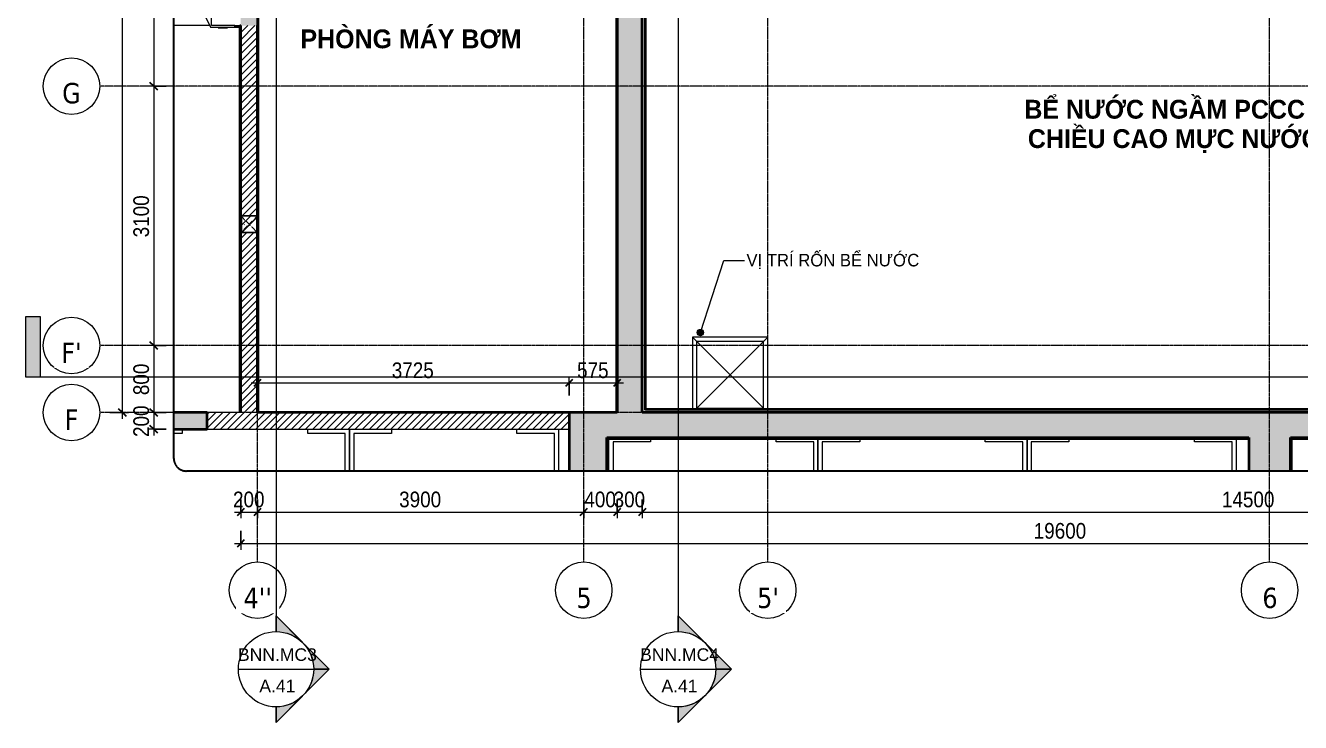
# Model space of a CAD drawing. Header units: millimetres. Extents: x 46079 to 131409, y 40831 to 60403.
# Drawn here: x 46079 to 61321, y 40831 to 49162 of the extents above; entities that cross this region are included whole.
import ezdxf

# ---------------------------------------------------------------- set-up
doc = ezdxf.new("R2010")
doc.units = ezdxf.units.MM
for name, pattern in [('Dash', [6, 3, -3]), ('Dash - Tight', [4.5, 3, -1.5]), ('Dash Dot 3_16_', [7.9375, 4.7625, -1.5875, 0, -1.5875]), ('Grid Line', [22.225, 12.7, -3.175, 3.175, -3.175]), ('Hidden', [7.14375, 4.7625, -2.38125])]:
    doc.linetypes.add(name, pattern=pattern)
for name, color, linetype, lineweight in [('A-ANNO-DIMS', 211, 'Continuous', 9), ('A-ANNO-DIMS-75', 211, 'Continuous', 9), ('A-DETL-GENF-1', 9, 'Continuous', 18), ('A-DETL-GENF-2', 92, 'Dash - Tight', 18), ('A-DETL-GENF-3', 92, 'Hidden', 25), ('A-DETL-MEDM', 33, 'Continuous', 35), ('A-DOOR', 31, 'Continuous', 18), ('A-DOOR-1', 31, 'Continuous', 25), ('A-FLOR', 192, 'Continuous', 18), ('A-WALL', 113, 'Continuous', 18), ('A-WALL-1', 113, 'Continuous', 35), ('A-WALL-PATT-1', 111, 'Continuous', 18), ('C-PRKG', 70, 'Continuous', 18), ('G-ANNO-SYMB', 111, 'Continuous', 9), ('G-ANNO-SYMB-1', 111, 'Dash Dot 3_16_', 18), ('G-ANNO-TEXT-1', 90, 'Continuous', 9), ('G-ANNO-TEXT-2', 7, 'Continuous', 9), ('G-IMPT', 8, 'Continuous', 18), ('I-WALL-1', 2, 'Continuous', 35), ('M-EQPM', 50, 'Continuous', 18), ('S-COLS', 52, 'Continuous', 18), ('S-COLS-1', 9, 'Continuous', 18), ('S-COLS-3', 52, 'Dash', 18), ('S-COLS-4', 52, 'Continuous', 35), ('S-COLS-HDLN', 52, 'Dash', 18), ('S-GRID-1', 1, 'Grid Line', 9), ('S-GRID-IDEN', 1, 'Continuous', 9)]:
    doc.layers.add(name, color=color, linetype=linetype, lineweight=lineweight)
doc.styles.add('Arial_2', font='arial.ttf', dxfattribs={"height": 150})
doc.styles.add('Arial_3', font='arial.ttf', dxfattribs={"width": 0.95, "height": 150})
doc.styles.add('Arial_B', font='arialbd.ttf', dxfattribs={"width": 0.95, "height": 225})
doc.styles.add('Tahoma_B', font='tahomabd.ttf', dxfattribs={"height": 243.75})
doc.styles.add('UTM Avo', font='', dxfattribs={"width": 0.9, "height": 187.5})
doc.styles.get('UTM Avo').set_extended_font_data('UTM Avo')
doc.dimstyles.new('1_Dim_chi_tiet_2_5', dxfattribs={"dimscale": 304.8, "dimtxt": 187.368928, "dimasz": 0.295276, "dimexe": 0.246063, "dimexo": 0.0625, "dimgap": 0.024606, "dimtad": 1, "dimdec": 0, "dimrnd": 5, "dimzin": 0, "dimdsep": 46, "dimtxsty": 'UTM Avo', "dimblk1": 'OBLIQUE', "dimblk2": 'OBLIQUE', "dimsah": 1, "dimcen": 0.09, "dimdle": 0.246063, "dimazin": 0, "dimtfac": 1, "dimtdec": 4, "dimtix": 1, "dimtmove": 0, "dimatfit": 3, "dimfxl": 0.492126, "dimfxlon": 1, "dimtvp": 1, "dimtolj": 1, "dimtzin": 0, "dimarcsym": 2})
pattern_1 = [(45, (0, 0), (-42.426407, 42.426407), [])]
pattern_2 = [(0, (0, 0), (304.8, 76.2), [25.146, -203.454, 25.146, -203.454, -1219.2]), (0, (0, 0), (304.8, 76.2), [-457.2, 25.146, -432.054, 25.146, -203.454, -533.4]), (0, (0, 0), (304.8, 76.2), [-1143, 25.146, -127.254, 25.146, -355.854]), (120, (114.3, 38.1), (-218.391136, 225.86454), [25.146, -203.454, 25.146, -203.454, -1219.2]), (120, (114.3, 38.1), (-218.391136, 225.86454), [-457.2, 25.146, -432.054, 25.146, -203.454, -533.4]), (120, (114.3, 38.1), (-218.391136, 225.86454), [-1143, 25.146, -127.254, 25.146, -355.854]), (240, (152.4, 190.5), (-86.408864, -302.06454), [25.146, -203.454, 25.146, -203.454, -1219.2]), (240, (152.4, 190.5), (-86.408864, -302.06454), [-457.2, 25.146, -432.054, 25.146, -203.454, -533.4]), (240, (152.4, 190.5), (-86.408864, -302.06454), [-1143, 25.146, -127.254, 25.146, -355.854])]
pattern_3 = [(63.435, (1790.26, 104.33), (-0.0014, 1524.001), [532.463, -2875.304]), (63.435, (266.26, 104.33), (-0.0014, 1524.001), [532.463, -2875.304]), (63.435, (2519.8, 398.8), (-0.0014, 1524.001), [532.463, -2875.304]), (63.435, (995.8, 398.8), (-0.0014, 1524.001), [532.463, -2875.304]), (63.435, (2409.4, 294.83), (-0.0014, 1524.001), [532.463, -2875.304]), (63.435, (885.4, 294.83), (-0.0014, 1524.001), [532.463, -2875.304]), (63.435, (2296.8, 890.1), (-0.0014, 1524.001), [258.802, -3148.965]), (63.435, (772.8, 890.1), (-0.0014, 1524.001), [258.802, -3148.965]), (63.435, (2223.2, 797.95), (-0.0014, 1524.001), [532.463, -2875.304]), (63.435, (699.2, 797.95), (-0.0014, 1524.001), [532.463, -2875.304]), (63.435, (2236.2, 864.1), (-0.0014, 1524.001), [532.463, -2875.304]), (63.435, (712.2, 864.1), (-0.0014, 1524.001), [532.463, -2875.304]), (63.435, (1621.35, 573.94), (-0.0014, 1524.001), [532.463, -2875.304]), (63.435, (97.35, 573.94), (-0.0014, 1524.001), [532.463, -2875.304]), (63.435, (1634.34, 651.9), (-0.0014, 1524.001), [532.463, -2875.304]), (63.435, (110.34, 651.9), (-0.0014, 1524.001), [532.463, -2875.304]), (63.435, (1637.84, 708.1), (-0.0014, 1524.001), [532.463, -2875.304]), (63.435, (113.84, 708.1), (-0.0014, 1524.001), [532.463, -2875.304])]
pattern_4 = [(50, (0, 0), (546.5526, -47.8174), [57.15, -628.65]), (355, (0, 0), (-105.7283, 573.17), [45.72, -502.92]), (100.451, (45.55, -4), (440.8275, 525.35), [48.57, -534.27]), (46.184, (0, 152.4), (813.2367, -126.1284), [85.725, -942.975]), (96.636, (67.8, 141.9), (712.2074, 742.2826), [72.855, -801.405]), (351.184, (0, 152.4), (712.215, 742.276), [68.58, -754.38]), (21, (76.2, 114.3), (454.8433, -306.796), [57.15, -628.65]), (326, (76.2, 114.3), (185.4063, 552.5638), [45.72, -502.92]), (71.451, (114.1, 88.73), (640.2512, 245.764), [48.57, -534.27]), (37.5, (0, 0), (9.26637, 253.66504), [5.029, -491.795, 5.029, -505.511, -504.825]), (37.5, (0, 0), (9.26637, 253.66504), [-1007.364, 5.029, -499.796]), (7.5, (0, 0), (200.4594, 300.5414), [5.029, -286.055, 5.029, -480.365, -192.405]), (7.5, (0, 0), (200.4594, 300.5414), [-776.478, 5.029, -187.376]), (327.5, (-169.93, 0), (406.77284, -17.18643), [5.029, -185.471, 5.029, -589.331, -788.67]), (327.5, (-169.93, 0), (406.77284, -17.18643), [-784.86, 5.029, -783.641]), (317.5, (-246.13, 0), (444.3881, 76.2803), [5.029, -242.621, 5.029, -389.687, -560.07]), (317.5, (-246.13, 0), (444.3881, 76.2803), [-642.366, 5.029, -555.041]), (45, (0, 0), (-188.5854, 188.5854), []), (45, (0, 285.75), (-188.5854, 188.5854), [])]

# ---------------------------------------------------------------- blocks, each defined once
blk = doc.blocks.new('Thang may HIEN - Dài x Rộng - 2000x2000-2402764-TKCS_BỂ NƯỚC NGẦM - MẶT BẰNG ĐÁY BỂ')
at = {"layer": 'A-DOOR'}
for p, q in [((-590, 120), (-880, 120)), ((-880, 120), (-880, 100)), ((-880, 100), (-600, 100)), ((-600, 100), (-600, -100)), ((-500, -60), (-590, 120)), ((-660, -190), (-660, -150)), ((-660, -150), (-150, -150)), ((-600, -100), (-540, -100)), ((-540, -100), (-540, -140)), ((-540, -140), (-500, -140)), ((-500, -140), (-500, -60)), ((-440, -300), (-800, -300)), ((-800, -300), (-800, -1900)), ((-150, -190), (-660, -190)), ((-150, -200), (-660, -200)), ((-660, -200), (-660, -240)), ((-660, -240), (-150, -240)), ((-440, -255), (-440, -300)), ((-400, -255), (-440, -255)), ((-150, -255), (-400, -255)), ((-400, -350), (-400, -255)), ((-400, -350), (-750, -350)), ((-750, -350), (-750, -1850)), ((-800, -1900), (-150, -1900)), ((-750, -1850), (-150, -1850)), ((-150, -1955), (-584, -1955)), ((-584, -1955), (-584, -2055)), ((-584, -2055), (-150, -2055))]:
    blk.add_line(p, q, dxfattribs=at)
at = {"layer": 'A-DOOR-1'}
for p, q in [((-680, 124), (-790, 124)), ((-790, 124), (-790, 120)), ((-680, 120), (-680, 124)), ((-150, -150), (-660, -150)), ((-660, -150), (-660, -190)), ((-600, -100), (-640, -100)), ((-640, -100), (-640, -140)), ((-640, -140), (-540, -140)), ((-660, -190), (-150, -190)), ((-150, -200), (-660, -200)), ((-660, -200), (-660, -240)), ((-660, -240), (-150, -240))]:
    blk.add_line(p, q, dxfattribs=at)
blk = doc.blocks.new('xe oto1 - xe oto-V2-TKCS_BỂ NƯỚC NGẦM - MẶT BẰNG ĐÁY BỂ')
at = {"layer": 'C-PRKG'}
for p, q in [((-2500, -4990), (-2500, -4600)), ((-2500, -4990), (-2500, -4600)), ((-2450, -4600), (-2450, -4950)), ((-50, -4950), (-50, -4600)), ((0, -4600), (0, -4990)), ((0, -4600), (0, -4990)), ((-2450, -4950), (-2000, -4950)), ((-2000, -4950), (-2000, -4990)), ((-500, -4950), (-50, -4950)), ((-500, -4990), (-500, -4950))]:
    blk.add_line(p, q, dxfattribs=at)
blk = doc.blocks.new('xe oto1 - xe oto-V3-TKCS_BỂ NƯỚC NGẦM - MẶT BẰNG ĐÁY BỂ')
at = {"layer": 'C-PRKG'}
for p, q in [((-2500, -4990), (-2500, -4600)), ((-2500, -4990), (-2500, -4600)), ((-2450, -4600), (-2450, -4950)), ((-50, -4950), (-50, -4600)), ((0, -4600), (0, -4990)), ((0, -4600), (0, -4990)), ((-2450, -4950), (-2000, -4950)), ((-2000, -4950), (-2000, -4990)), ((-500, -4950), (-50, -4950)), ((-500, -4990), (-500, -4950))]:
    blk.add_line(p, q, dxfattribs=at)
blk = doc.blocks.new('xe oto1 - xe oto-V4-TKCS_BỂ NƯỚC NGẦM - MẶT BẰNG ĐÁY BỂ')
at = {"layer": 'C-PRKG'}
for p, q in [((-2500, -5000), (-2500, -4500)), ((-2500, -5000), (-2500, -4500)), ((-2450, -4500), (-2450, -4950)), ((-50, -4950), (-50, -4500)), ((0, -4500), (0, -5000)), ((0, -4500), (0, -5000)), ((-2450, -4950), (-2000, -4950)), ((-2000, -4950), (-2000, -5000)), ((-500, -4950), (-50, -4950)), ((-500, -5000), (-500, -4950))]:
    blk.add_line(p, q, dxfattribs=at)
blk = doc.blocks.new('xe oto1 - xe oto-V5-TKCS_BỂ NƯỚC NGẦM - MẶT BẰNG ĐÁY BỂ')
at = {"layer": 'C-PRKG'}
for p, q in [((-2500, -5000), (-2500, -4500)), ((-2500, -5000), (-2500, -4500)), ((-2450, -4500), (-2450, -4950)), ((-2450, -4950), (-2000, -4950)), ((-2000, -4950), (-2000, -5000)), ((-500, -4950), (-400, -4950)), ((-500, -5000), (-500, -4950))]:
    blk.add_line(p, q, dxfattribs=at)
blk = doc.blocks.new('TKTC_BE NGAM TANG HAM_260130 - TKTC_XREF_260130_MB BE NGAM TANG HAM_dwg-4017279-TKCS_BỂ NƯỚC NGẦM - MẶT BẰNG ĐÁY BỂ')
at = {"layer": 'G-IMPT'}
for p, q in [((-149091, -119343), (-148239, -120195)), ((-148207, -119343), (-149059, -120195))]:
    blk.add_line(p, q, dxfattribs=at)
at = {"layer": 'G-IMPT', "flags": 128}
blk.add_lwpolyline([(-148199, -120195), (-148199, -119335), (-149099, -119335), (-149099, -120195)], dxfattribs=at)
blk.add_lwpolyline([(-149049, -120185), (-148249, -120185), (-148249, -119385), (-149049, -119385)], close=True, dxfattribs=at)
blk = doc.blocks.new('TKTC_BE NGAM TANG HAM_260130 - TKTC_BE NGAM TANG HAM_260130-2131746-TKCS_BỂ NƯỚC NGẦM - MẶT BẰNG ĐÁY BỂ')
blk.add_blockref('TKTC_BE NGAM TANG HAM_260130 - TKTC_XREF_260130_MB BE NGAM TANG HAM_dwg-4017279-TKCS_BỂ NƯỚC NGẦM - MẶT BẰNG ĐÁY BỂ', (169499, 147535))
blk = doc.blocks.new('G1_SOF - BO TRU - 200x200-3847069-TKCS_BỂ NƯỚC NGẦM - MẶT BẰNG ĐÁY BỂ')
at = {"layer": 'S-COLS-HDLN'}
for p, q in [((-100, -100), (100, 100)), ((100, -100), (-100, 100))]:
    blk.add_line(p, q, dxfattribs=at)
blk = doc.blocks.new('BORDER VIEW - BORDER VIEW-2143926-TKCS_BỂ NƯỚC NGẦM - MẶT BẰNG ĐÁY BỂ')
at = {"layer": 'A-DETL-GENF-3'}
for p, q in [((0, 150), (0, 14521)), ((20350, 0), (150, 0))]:
    blk.add_line(p, q, dxfattribs=at)
blk.add_arc((150, 150), 150, 180, 270, dxfattribs=at)
blk = doc.blocks.new('Grid - M_Grid Head - Circle-353313-TKCS_BỂ NƯỚC NGẦM - MẶT BẰNG ĐÁY BỂ')
at = {"layer": 'S-GRID-IDEN'}
blk.add_circle((0, 0), 4.5, dxfattribs=at)
blk = doc.blocks.new('Section - 3_32_ x 3_8_-4701953-TKCS_BỂ NƯỚC NGẦM - MẶT BẰNG ĐÁY BỂ')
at = {"layer": 'G-ANNO-SYMB'}
blk.add_hatch(color=256, dxfattribs=at).paths.add_polyline_path([(0, 9.525), (0, 0), (-2.38125, 0), (-2.38125, 9.525)])
for p, q in [((0, 9.525), (-2.38125, 9.525)), ((-2.38125, 9.525), (-2.38125, 0)), ((0, 0), (0, 9.525)), ((-2.38125, 0), (0, 0))]:
    blk.add_line(p, q, dxfattribs=at)
blk = doc.blocks.new('Section - M_Section Head - Filled-352373-TKCS_BỂ NƯỚC NGẦM - MẶT BẰNG ĐÁY BỂ')
at = {"layer": 'G-ANNO-SYMB'}
h = blk.add_hatch(color=256, dxfattribs=at)
edge = h.paths.add_edge_path()
edge.add_line((-6, 8.49), (-6, 6))
edge.add_arc((-6, 0), 6, 90, 135)
edge.add_line((-10.24, 4.24), (-6, 8.49))
h = blk.add_hatch(color=256, dxfattribs=at)
edge = h.paths.add_edge_path()
edge.add_line((-6, 8.49), (-1.76, 4.24))
edge.add_arc((-6, 0), 6, 45, 90)
edge.add_line((-6, 6), (-6, 8.49))
h = blk.add_hatch(color=256, dxfattribs=at)
edge = h.paths.add_edge_path()
edge.add_line((-14.49, 0), (-10.24, 4.24))
edge.add_arc((-6, 0), 6, 135, 180)
edge.add_line((-12, 0), (-14.49, 0))
h = blk.add_hatch(color=256, dxfattribs=at)
edge = h.paths.add_edge_path()
edge.add_line((2.49, 0), (0, 0))
edge.add_arc((-6, 0), 6, 360, 405)
edge.add_line((-1.76, 4.24), (2.49, 0))
for p, q in [((-6, 8.49), (-14.49, 0)), ((-6, 8.49), (-10.24, 4.24)), ((-6, 8.49), (2.49, 0)), ((-6, 6), (-6, 8.49)), ((-6, 8.49), (-6, 6)), ((-1.76, 4.24), (-6, 8.49)), ((-10.24, 4.24), (-14.49, 0)), ((2.49, 0), (-1.76, 4.24)), ((-14.49, 0), (-12, 0)), ((0, 0), (2.49, 0)), ((-12, 0), (-14.49, 0)), ((0, 0), (2.49, 0))]:
    blk.add_line(p, q, dxfattribs=at)
for start, end in [(360, 180), (135, 180), (90, 135), (45, 90), (360, 45), (180, 360)]:
    blk.add_arc((-6, 0), 6, start, end, dxfattribs=at)
blk = doc.blocks.new('DIMBLOCK13-TKCS_BỂ NƯỚC NGẦM - MẶT BẰNG ĐÁY BỂ')
at = {"layer": 'A-ANNO-DIMS-75'}
for p, q in [((47762, 51437), (47537, 51437)), ((47612, 51437), (47612, 48437)), ((47612, 51437), (47762, 51437)), ((47762, 48437), (47537, 48437)), ((47612, 48437), (47762, 48437))]:
    blk.add_line(p, q, dxfattribs=at)
at = {"layer": 'A-ANNO-DIMS-75', "lineweight": 25}
for p, q in [((47612, 51437), (47567, 51482)), ((47612, 51437), (47657, 51392)), ((47612, 48437), (47567, 48482)), ((47612, 48437), (47657, 48392))]:
    blk.add_line(p, q, dxfattribs=at)
at = {"layer": 'A-ANNO-DIMS-75', "color": 0, "insert": (47368, 49680), "char_height": 187.5, "width": 616.24, "attachment_point": 1, "rotation": 90, "line_spacing_factor": 1.110334, "style": 'UTM Avo'}
blk.add_mtext('3000', dxfattribs=at)
blk = doc.blocks.new('_Oblique')
at = {"color": 0, "linetype": 'ByBlock', "lineweight": -2}
blk.add_line((-0.5, -0.5), (0.5, 0.5), dxfattribs=at)
blk = doc.blocks.new('DIMBLOCK14-TKCS_BỂ NƯỚC NGẦM - MẶT BẰNG ĐÁY BỂ')
at = {"layer": 'A-ANNO-DIMS-75', "lineweight": 25}
for p, q in [((47612, 48437), (47567, 48482)), ((47612, 48437), (47657, 48392)), ((47612, 45337), (47567, 45382)), ((47612, 45337), (47657, 45292))]:
    blk.add_line(p, q, dxfattribs=at)
at = {"layer": 'A-ANNO-DIMS-75'}
for p, q in [((47762, 48437), (47537, 48437)), ((47612, 48437), (47612, 45337)), ((47612, 48437), (47762, 48437)), ((47762, 45337), (47537, 45337)), ((47612, 45337), (47762, 45337))]:
    blk.add_line(p, q, dxfattribs=at)
at = {"layer": 'A-ANNO-DIMS-75', "color": 0, "insert": (47368, 46630), "char_height": 187.5, "width": 616.24, "attachment_point": 1, "rotation": 90, "line_spacing_factor": 1.110334, "style": 'UTM Avo'}
blk.add_mtext('3100', dxfattribs=at)
blk = doc.blocks.new('DIMBLOCK15-TKCS_BỂ NƯỚC NGẦM - MẶT BẰNG ĐÁY BỂ')
at = {"layer": 'A-ANNO-DIMS-75'}
for p, q in [((47762, 45337), (47537, 45337)), ((47612, 45337), (47612, 44537)), ((47612, 45337), (47762, 45337)), ((47762, 44537), (47537, 44537)), ((47612, 44537), (47762, 44537))]:
    blk.add_line(p, q, dxfattribs=at)
at = {"layer": 'A-ANNO-DIMS-75', "lineweight": 25}
for p, q in [((47612, 45337), (47567, 45382)), ((47612, 45337), (47657, 45292)), ((47612, 44537), (47567, 44582)), ((47612, 44537), (47657, 44492))]:
    blk.add_line(p, q, dxfattribs=at)
at = {"layer": 'A-ANNO-DIMS-75', "color": 0, "insert": (47368, 44744), "char_height": 187.5, "width": 462.18, "attachment_point": 1, "rotation": 90, "line_spacing_factor": 1.110334, "style": 'UTM Avo'}
blk.add_mtext('800', dxfattribs=at)
blk = doc.blocks.new('DIMBLOCK16-TKCS_BỂ NƯỚC NGẦM - MẶT BẰNG ĐÁY BỂ')
at = {"layer": 'A-ANNO-DIMS-75'}
for p, q in [((47762, 44537), (47537, 44537)), ((47612, 44537), (47612, 44262)), ((47612, 44537), (47762, 44537)), ((47762, 44337), (47537, 44337)), ((47612, 44337), (47762, 44337))]:
    blk.add_line(p, q, dxfattribs=at)
at = {"layer": 'A-ANNO-DIMS-75', "lineweight": 25}
for p, q in [((47612, 44537), (47567, 44582)), ((47612, 44537), (47657, 44492)), ((47612, 44337), (47567, 44382)), ((47612, 44337), (47657, 44292))]:
    blk.add_line(p, q, dxfattribs=at)
at = {"layer": 'A-ANNO-DIMS-75', "color": 0, "insert": (47368, 44244), "char_height": 187.5, "width": 462.18, "attachment_point": 1, "rotation": 90, "line_spacing_factor": 1.110334, "style": 'UTM Avo'}
blk.add_mtext('200', dxfattribs=at)
blk = doc.blocks.new('DIMBLOCK17-TKCS_BỂ NƯỚC NGẦM - MẶT BẰNG ĐÁY BỂ')
at = {"layer": 'A-ANNO-DIMS-75'}
for p, q in [((48653, 43497), (48653, 43272)), ((48653, 43347), (48653, 43497)), ((48853, 43497), (48853, 43272)), ((48853, 43347), (48853, 43497)), ((48578, 43347), (48853, 43347))]:
    blk.add_line(p, q, dxfattribs=at)
at = {"layer": 'A-ANNO-DIMS-75', "lineweight": 25}
for p, q in [((48653, 43347), (48608, 43302)), ((48653, 43347), (48698, 43392)), ((48853, 43347), (48808, 43302)), ((48853, 43347), (48898, 43392))]:
    blk.add_line(p, q, dxfattribs=at)
at = {"layer": 'A-ANNO-DIMS-75', "color": 0, "insert": (48560, 43591), "char_height": 187.5, "width": 462.18, "attachment_point": 1, "line_spacing_factor": 1.110334, "style": 'UTM Avo'}
blk.add_mtext('200', dxfattribs=at)
blk = doc.blocks.new('DIMBLOCK18-TKCS_BỂ NƯỚC NGẦM - MẶT BẰNG ĐÁY BỂ')
at = {"layer": 'A-ANNO-DIMS-75'}
for p, q in [((48853, 43497), (48853, 43272)), ((48853, 43347), (48853, 43497)), ((52753, 43497), (52753, 43272)), ((52753, 43347), (52753, 43497)), ((48853, 43347), (52753, 43347))]:
    blk.add_line(p, q, dxfattribs=at)
at = {"layer": 'A-ANNO-DIMS-75', "lineweight": 25}
for p, q in [((48853, 43347), (48808, 43302)), ((48853, 43347), (48898, 43392)), ((52753, 43347), (52708, 43302)), ((52753, 43347), (52798, 43392))]:
    blk.add_line(p, q, dxfattribs=at)
at = {"layer": 'A-ANNO-DIMS-75', "color": 0, "insert": (50546, 43591), "char_height": 187.5, "width": 616.24, "attachment_point": 1, "line_spacing_factor": 1.110334, "style": 'UTM Avo'}
blk.add_mtext('3900', dxfattribs=at)
blk = doc.blocks.new('DIMBLOCK19-TKCS_BỂ NƯỚC NGẦM - MẶT BẰNG ĐÁY BỂ')
at = {"layer": 'A-ANNO-DIMS-75'}
for p, q in [((52753, 43497), (52753, 43272)), ((52753, 43347), (52753, 43497)), ((53153, 43497), (53153, 43272)), ((53153, 43347), (53153, 43497)), ((52753, 43347), (53153, 43347))]:
    blk.add_line(p, q, dxfattribs=at)
at = {"layer": 'A-ANNO-DIMS-75', "lineweight": 25}
for p, q in [((52753, 43347), (52708, 43302)), ((52753, 43347), (52798, 43392)), ((53153, 43347), (53108, 43302)), ((53153, 43347), (53198, 43392))]:
    blk.add_line(p, q, dxfattribs=at)
at = {"layer": 'A-ANNO-DIMS-75', "color": 0, "insert": (52760, 43591), "char_height": 187.5, "width": 462.18, "attachment_point": 1, "line_spacing_factor": 1.110334, "style": 'UTM Avo'}
blk.add_mtext('400', dxfattribs=at)
blk = doc.blocks.new('DIMBLOCK20-TKCS_BỂ NƯỚC NGẦM - MẶT BẰNG ĐÁY BỂ')
at = {"layer": 'A-ANNO-DIMS-75'}
for p, q in [((53153, 43497), (53153, 43272)), ((53153, 43347), (53153, 43497)), ((53453, 43497), (53453, 43272)), ((53453, 43347), (53453, 43497)), ((53153, 43347), (53453, 43347))]:
    blk.add_line(p, q, dxfattribs=at)
at = {"layer": 'A-ANNO-DIMS-75', "lineweight": 25}
for p, q in [((53153, 43347), (53108, 43302)), ((53153, 43347), (53198, 43392)), ((53453, 43347), (53408, 43302)), ((53453, 43347), (53498, 43392))]:
    blk.add_line(p, q, dxfattribs=at)
at = {"layer": 'A-ANNO-DIMS-75', "color": 0, "insert": (53110, 43591), "char_height": 187.5, "width": 462.18, "attachment_point": 1, "line_spacing_factor": 1.110334, "style": 'UTM Avo'}
blk.add_mtext('300', dxfattribs=at)
blk = doc.blocks.new('DIMBLOCK21-TKCS_BỂ NƯỚC NGẦM - MẶT BẰNG ĐÁY BỂ')
at = {"layer": 'A-ANNO-DIMS-75'}
for p, q in [((53453, 43497), (53453, 43272)), ((53453, 43347), (53453, 43497)), ((67953, 43497), (67953, 43272)), ((67953, 43347), (67953, 43497)), ((53453, 43347), (67953, 43347))]:
    blk.add_line(p, q, dxfattribs=at)
at = {"layer": 'A-ANNO-DIMS-75', "lineweight": 25}
for p, q in [((53453, 43347), (53408, 43302)), ((53453, 43347), (53498, 43392)), ((67953, 43347), (67908, 43302)), ((67953, 43347), (67998, 43392))]:
    blk.add_line(p, q, dxfattribs=at)
at = {"layer": 'A-ANNO-DIMS-75', "color": 0, "insert": (60382, 43591), "char_height": 187.5, "width": 770.29, "attachment_point": 1, "line_spacing_factor": 1.110334, "style": 'UTM Avo'}
blk.add_mtext('14500', dxfattribs=at)
blk = doc.blocks.new('DIMBLOCK23-TKCS_BỂ NƯỚC NGẦM - MẶT BẰNG ĐÁY BỂ')
at = {"layer": 'A-ANNO-DIMS-75'}
for p, q in [((48653, 43122), (48653, 42897)), ((48653, 42972), (48653, 43122)), ((68253, 43122), (68253, 42897)), ((68253, 42972), (68253, 43122)), ((48578, 42972), (68328, 42972))]:
    blk.add_line(p, q, dxfattribs=at)
at = {"layer": 'A-ANNO-DIMS-75', "lineweight": 25}
for p, q in [((48653, 42972), (48698, 43017)), ((68253, 42972), (68298, 43017)), ((48653, 42972), (48608, 42927)), ((68253, 42972), (68208, 42927))]:
    blk.add_line(p, q, dxfattribs=at)
at = {"layer": 'A-ANNO-DIMS-75', "color": 0, "insert": (58132, 43216), "char_height": 187.5, "width": 770.29, "attachment_point": 1, "line_spacing_factor": 1.110334, "style": 'UTM Avo'}
blk.add_mtext('19600', dxfattribs=at)
blk = doc.blocks.new('DIMBLOCK24-TKCS_BỂ NƯỚC NGẦM - MẶT BẰNG ĐÁY BỂ')
at = {"layer": 'A-ANNO-DIMS-75', "lineweight": 25}
for p, q in [((47237, 58337), (47192, 58382)), ((47237, 58337), (47282, 58292)), ((47237, 44537), (47192, 44582)), ((47237, 44537), (47282, 44492))]:
    blk.add_line(p, q, dxfattribs=at)
at = {"layer": 'A-ANNO-DIMS-75'}
for p, q in [((47237, 44462), (47237, 58412)), ((47387, 58337), (47162, 58337)), ((47237, 58337), (47387, 58337)), ((47087, 44537), (47312, 44537)), ((47237, 44537), (47087, 44537))]:
    blk.add_line(p, q, dxfattribs=at)
at = {"layer": 'A-ANNO-DIMS-75', "color": 0, "insert": (46993, 51116), "char_height": 187.5, "width": 770.29, "attachment_point": 1, "rotation": 90, "line_spacing_factor": 1.110334, "style": 'UTM Avo'}
blk.add_mtext('13800', dxfattribs=at)
blk = doc.blocks.new('DIMBLOCK27-TKCS_BỂ NƯỚC NGẦM - MẶT BẰNG ĐÁY BỂ')
at = {"layer": 'A-ANNO-DIMS-75'}
for p, q in [((48853, 45041), (48853, 44816)), ((48853, 44891), (48853, 45041)), ((52578, 44741), (52578, 44966)), ((48778, 44891), (52578, 44891)), ((52578, 44891), (52578, 44741))]:
    blk.add_line(p, q, dxfattribs=at)
at = {"layer": 'A-ANNO-DIMS-75', "lineweight": 25}
for p, q in [((48853, 44891), (48808, 44846)), ((48853, 44891), (48898, 44936)), ((52578, 44891), (52533, 44846)), ((52578, 44891), (52623, 44936))]:
    blk.add_line(p, q, dxfattribs=at)
at = {"layer": 'A-ANNO-DIMS-75', "color": 0, "insert": (50458, 45135), "char_height": 187.5, "width": 616.24, "attachment_point": 1, "line_spacing_factor": 1.110334, "style": 'UTM Avo'}
blk.add_mtext('3725', dxfattribs=at)
blk = doc.blocks.new('DIMBLOCK28-TKCS_BỂ NƯỚC NGẦM - MẶT BẰNG ĐÁY BỂ')
at = {"layer": 'A-ANNO-DIMS-75'}
for p, q in [((52578, 44741), (52578, 44966)), ((53153, 45041), (53153, 44816)), ((53153, 44891), (53153, 45041)), ((52578, 44891), (53228, 44891)), ((52578, 44891), (52578, 44741))]:
    blk.add_line(p, q, dxfattribs=at)
at = {"layer": 'A-ANNO-DIMS-75', "lineweight": 25}
for p, q in [((52578, 44891), (52533, 44846)), ((52578, 44891), (52623, 44936)), ((53153, 44891), (53108, 44846)), ((53153, 44891), (53198, 44936))]:
    blk.add_line(p, q, dxfattribs=at)
at = {"layer": 'A-ANNO-DIMS-75', "color": 0, "insert": (52673, 45135), "char_height": 187.5, "width": 462.18, "attachment_point": 1, "line_spacing_factor": 1.110334, "style": 'UTM Avo'}
blk.add_mtext('575', dxfattribs=at)

msp = doc.modelspace()

# ---------------------------------------------------------------- hatches: boundary and pattern name
at = {"layer": 'A-DETL-GENF-1'}
h = msp.add_hatch(dxfattribs=at)
h.set_pattern_fill('FP_6', color=256, style=0, pattern_type=2)
h.set_pattern_definition(pattern_4)
h.paths.add_polyline_path([(61202.6, 43836.9), (61202.6, 44236.9), (68352.6, 44236.9), (68352.6, 44536.9), (68252.6, 44536.9), (68252.6, 58336.9), (53452.6, 58336.9), (53452.6, 58508.2), (53152.6, 58508.2), (53152.6, 53761.9), (52602.6, 53761.9), (52602.6, 53311.9), (53152.6, 53311.9), (53152.6, 44536.9), (52577.6, 44536.9), (52577.6, 43836.9), (53027.6, 43836.9), (53027.6, 44236.9), (60702.6, 44236.9), (60702.6, 43836.9)])
h.paths.add_polyline_path([(48252.6, 44336.9), (48252.6, 44536.9), (47852.6, 44536.9), (47852.6, 44336.9)])
h.paths.add_polyline_path([(67952.6, 44536.9), (53452.6, 44536.9), (53452.6, 53311.9), (61127.6, 53311.9), (61127.6, 58036.9), (67952.6, 58036.9), (67952.6, 47515.2)])
h.paths.add_polyline_path([(48852.6, 49161.9), (48852.6, 49561.9), (48652.6, 49561.9), (48652.6, 49161.9)])
h.paths.add_polyline_path([(48852.6, 51261.9), (48852.6, 51661.9), (48652.6, 51661.9), (48652.6, 51261.9)])
h.paths.add_polyline_path([(48852.6, 53362.3), (48852.6, 53562.3), (48252.6, 53562.3), (48252.6, 53362.3)])
h.paths.add_polyline_path([(58304.2, 53611.9), (53452.6, 53611.9), (53452.6, 58036.9), (60827.6, 58036.9), (60827.6, 53611.9)])
at = {"layer": 'A-WALL-PATT-1'}
h = msp.add_hatch(dxfattribs=at)
h.set_pattern_fill('FP_4', color=256, style=0, pattern_type=2)
h.set_pattern_definition(pattern_2)
h.paths.add_polyline_path([(53482.6, 44536.9), (53482.6, 53271.9), (53452.6, 53271.9), (53452.6, 44536.9)])
h = msp.add_hatch(dxfattribs=at)
h.set_pattern_fill('FP_5', color=256, style=0, pattern_type=2)
h.set_pattern_definition(pattern_3)
h.paths.add_polyline_path([(53492.6, 44566.9), (53492.6, 53271.9), (53482.6, 53271.9), (53482.6, 44566.9)])
h = msp.add_hatch(dxfattribs=at)
h.set_pattern_fill('FP_1', color=256, style=0, pattern_type=2)
h.set_pattern_definition(pattern_1)
h.paths.add_polyline_path([(48852.6, 44536.9), (48852.6, 46687.1), (48652.6, 46687.1), (48652.6, 44536.9)])
h.paths.add_polyline_path([(48652.6, 46887.1), (48852.6, 46887.1), (48852.6, 49161.9), (48652.6, 49161.9), (48652.6, 47515.2)])
h = msp.add_hatch(dxfattribs=at)
h.set_pattern_fill('FP_1', color=256, style=0, pattern_type=2)
h.set_pattern_definition(pattern_1)
h.paths.add_polyline_path([(52567.6, 44336.9), (52577.6, 44336.9), (52577.6, 44536.9), (48252.6, 44536.9), (48252.6, 44336.9), (50431, 44336.9)])
h = msp.add_hatch(dxfattribs=at)
h.set_pattern_fill('FP_4', color=256, style=0, pattern_type=2)
h.set_pattern_definition(pattern_2)
h.paths.add_polyline_path([(67952.6, 44536.9), (67952.6, 44566.9), (53482.6, 44566.9), (53482.6, 44536.9), (66177.4, 44536.9)])
h = msp.add_hatch(dxfattribs=at)
h.set_pattern_fill('FP_5', color=256, style=0, pattern_type=2)
h.set_pattern_definition(pattern_3)
h.paths.add_polyline_path([(67952.6, 44566.9), (67952.6, 44576.9), (53492.6, 44576.9), (53492.6, 44566.9), (66177.4, 44566.9)])
at = {"layer": 'G-ANNO-TEXT-1'}
h = msp.add_hatch(color=256, dxfattribs=at)
edge = h.paths.add_edge_path()
edge.add_arc((54147.4, 45492.3), 37.5, 0, 360)
at = {"layer": 'S-COLS-1'}
h = msp.add_hatch(dxfattribs=at)
h.set_pattern_fill('FP_6', color=256, style=0, pattern_type=2)
h.set_pattern_definition(pattern_4)
h.paths.add_polyline_path([(48852.5, 46687.1), (48852.5, 46887.1), (48652.5, 46887.1), (48652.5, 46687.1)])
h = msp.add_hatch(dxfattribs=at)
h.set_pattern_fill('FP_6', color=256, style=0, pattern_type=2)
h.set_pattern_definition(pattern_4)
h.paths.add_polyline_path([(48852.5, 46687.1), (48852.5, 46887.1), (48652.5, 46887.1), (48652.5, 46687.1)])

# ---------------------------------------------------------------- linework, layer by layer
at = {"layer": 'A-DETL-MEDM'}
for p, q in [((53152.6, 53311.9), (53152.6, 44536.9)), ((53452.6, 44536.9), (53452.6, 53311.9)), ((48252.6, 44536.9), (47852.6, 44536.9)), ((48252.6, 44336.9), (48252.6, 44536.9)), ((53152.6, 44536.9), (52577.6, 44536.9)), ((52577.6, 44536.9), (52577.6, 43836.9)), ((67952.6, 44536.9), (53452.6, 44536.9)), ((47852.6, 44336.9), (48252.6, 44336.9)), ((53027.6, 43836.9), (53027.6, 44236.9)), ((53027.6, 44236.9), (60702.6, 44236.9)), ((60702.6, 44236.9), (60702.6, 43836.9)), ((61202.6, 43836.9), (61202.6, 44236.9)), ((61202.6, 44236.9), (68352.6, 44236.9))]:
    msp.add_line(p, q, dxfattribs=at)
at = {"layer": 'A-FLOR'}
for p, q in [((48282.6, 49161.9), (47852.6, 49161.9)), ((48852.6, 46887.1), (48852.6, 46687.1))]:
    msp.add_line(p, q, dxfattribs=at)
at = {"layer": 'A-WALL'}
for p, q in [((53482.6, 44566.9), (53482.6, 53281.9)), ((48582.6, 49161.9), (48642.6, 49161.9)), ((48652.6, 46887.1), (48852.6, 46887.1)), ((48852.6, 46687.1), (48652.6, 46687.1)), ((48652.6, 44536.9), (48252.6, 44536.9)), ((67952.6, 44566.9), (53482.6, 44566.9)), ((48252.6, 44336.9), (52567.6, 44336.9))]:
    msp.add_line(p, q, dxfattribs=at)
at = {"layer": 'A-WALL-1'}
for p, q in [((53142.6, 53301.9), (53142.6, 44546.9)), ((48862.6, 44536.9), (48862.6, 51661.9)), ((48852.6, 51261.9), (48852.6, 44536.9)), ((48582.6, 49151.9), (48642.6, 49151.9)), ((48642.6, 49161.9), (48652.6, 49161.9)), ((48642.6, 49161.9), (48642.6, 44546.9)), ((48652.6, 44546.9), (48652.6, 49161.9)), ((48852.6, 46887.1), (48852.6, 49161.9)), ((48852.6, 44536.9), (48852.6, 46687.1)), ((52577.6, 44536.9), (48852.6, 44536.9)), ((53142.6, 44546.9), (53152.6, 44546.9)), ((53037.6, 44226.9), (60692.6, 44226.9)), ((53037.6, 43836.9), (53037.6, 44226.9)), ((61212.6, 44227), (68352.6, 44227)), ((61212.6, 43836.9), (61212.6, 44227))]:
    msp.add_line(p, q, dxfattribs=at)
at = {"layer": 'G-ANNO-SYMB'}
for p, q in [((48624.3, 41467.7), (49524.3, 41467.7)), ((53431.7, 41467.7), (54331.7, 41467.7))]:
    msp.add_line(p, q, dxfattribs=at)
at = {"layer": 'G-ANNO-SYMB-1'}
for p, q in [((53881.7, 60173.4), (53881.7, 41917.7)), ((46257.8, 44964.4), (69965.2, 44964.4))]:
    msp.add_line(p, q, dxfattribs=at)
at = {"layer": 'G-ANNO-TEXT-1'}
for p, q in [((54147.4, 45492.3), (54428.1, 46354)), ((54428.1, 46354), (54675.6, 46354))]:
    msp.add_line(p, q, dxfattribs=at)
msp.add_circle((54147.4, 45492.3), 37.5, dxfattribs=at)
at = {"layer": 'I-WALL-1'}
for q in [(53492.6, 53271.9), (67952.6, 44576.9)]:
    msp.add_line((53492.6, 44576.9), q, dxfattribs=at)
at = {"layer": 'S-COLS'}
for p, q in [((48852.5, 46887.1), (48652.5, 46887.1)), ((48652.5, 46687.1), (48852.5, 46687.1))]:
    msp.add_line(p, q, dxfattribs=at)
at = {"layer": 'S-COLS-4'}
for p, q in [((48652.5, 46887.1), (48652.5, 46687.1)), ((48852.5, 46687.1), (48852.5, 46887.1))]:
    msp.add_line(p, q, dxfattribs=at)
at = {"layer": 'S-GRID-1'}
for p, q in [((48852.6, 44625.1), (48852.6, 57837.5)), ((52752.6, 44625.1), (52752.6, 57837.5)), ((54952.6, 44625.1), (54952.6, 57837.5)), ((60952.6, 44625.1), (60952.6, 57837.5)), ((48841.6, 48436.9), (46966.6, 48436.9)), ((67373.4, 48436.9), (48841.6, 48436.9)), ((48841.6, 45336.9), (46966.6, 45336.9)), ((67373.4, 45336.9), (48841.6, 45336.9)), ((48841.6, 44536.9), (46966.6, 44536.9)), ((67373.4, 44536.9), (48841.6, 44536.9)), ((48852.6, 42750.1), (48852.6, 44625.1)), ((52752.6, 42750.1), (52752.6, 44625.1)), ((54952.6, 42750.1), (54952.6, 44625.1)), ((60952.6, 42750.1), (60952.6, 44625.1))]:
    msp.add_line(p, q, dxfattribs=at)

# ---------------------------------------------------------------- block references
at = {"layer": 'A-DETL-GENF-2'}
msp.add_blockref('BORDER VIEW - BORDER VIEW-2143926-TKCS_BỂ NƯỚC NGẦM - MẶT BẰNG ĐÁY BỂ', (47852.6, 43836.9), dxfattribs=at)
at = {"layer": 'A-DOOR', "rotation": 180}
msp.add_blockref('Thang may HIEN - Dài x Rộng - 2000x2000-2402764-TKCS_BỂ NƯỚC NGẦM - MẶT BẰNG ĐÁY BỂ', (47702.6, 49261.9), dxfattribs=at)
at = {"layer": 'C-PRKG', "rotation": 180}
for name, p in [('xe oto1 - xe oto-V5-TKCS_BỂ NƯỚC NGẦM - MẶT BẰNG ĐÁY BỂ', (47452.6, 39336.9)), ('xe oto1 - xe oto-V4-TKCS_BỂ NƯỚC NGẦM - MẶT BẰNG ĐÁY BỂ', (49952.6, 39336.9)), ('xe oto1 - xe oto-V3-TKCS_BỂ NƯỚC NGẦM - MẶT BẰNG ĐÁY BỂ', (53052.6, 39236.9)), ('xe oto1 - xe oto-V2-TKCS_BỂ NƯỚC NGẦM - MẶT BẰNG ĐÁY BỂ', (55552.6, 39236.9)), ('xe oto1 - xe oto-V2-TKCS_BỂ NƯỚC NGẦM - MẶT BẰNG ĐÁY BỂ', (58052.6, 39236.9))]:
    msp.add_blockref(name, p, dxfattribs=at)
at = {"layer": 'G-ANNO-SYMB', "xscale": 74.99999999999996, "yscale": 74.99999999999996, "zscale": 74.99999999999996}
msp.add_blockref('Section - 3_32_ x 3_8_-4701953-TKCS_BỂ NƯỚC NGẦM - MẶT BẰNG ĐÁY BỂ', (46257.8, 44964.4), dxfattribs=at)
at = {"layer": 'G-ANNO-SYMB', "extrusion": (0, 0, -1), "xscale": 74.99999999999996, "yscale": 74.99999999999996, "zscale": 74.99999999999996, "rotation": 90.00000000000053}
msp.add_blockref('Section - M_Section Head - Filled-352373-TKCS_BỂ NƯỚC NGẦM - MẶT BẰNG ĐÁY BỂ', (-53881.7, 41917.7), dxfattribs=at)
at = {"layer": 'M-EQPM'}
msp.add_blockref('TKTC_BE NGAM TANG HAM_260130 - TKTC_BE NGAM TANG HAM_260130-2131746-TKCS_BỂ NƯỚC NGẦM - MẶT BẰNG ĐÁY BỂ', (33652.6, 17236.9), dxfattribs=at)
at = {"layer": 'S-COLS-3', "rotation": 180}
msp.add_blockref('G1_SOF - BO TRU - 200x200-3847069-TKCS_BỂ NƯỚC NGẦM - MẶT BẰNG ĐÁY BỂ', (48752.5, 46787.1), dxfattribs=at)
at = {"layer": 'S-GRID-IDEN', "xscale": 74.99999999999996, "yscale": 74.99999999999996, "zscale": 74.99999999999996, "rotation": 89.99999999999982}
for p in [(46629.1, 48436.9), (46629.1, 45336.9), (46629.1, 44536.9)]:
    msp.add_blockref('Grid - M_Grid Head - Circle-353313-TKCS_BỂ NƯỚC NGẦM - MẶT BẰNG ĐÁY BỂ', p, dxfattribs=at)
at = {"layer": 'S-GRID-IDEN', "xscale": 74.99999999999996, "yscale": 74.99999999999996, "zscale": 74.99999999999996}
for p in [(48852.6, 42412.6), (52752.6, 42412.6), (54952.6, 42412.6), (60952.6, 42412.6)]:
    msp.add_blockref('Grid - M_Grid Head - Circle-353313-TKCS_BỂ NƯỚC NGẦM - MẶT BẰNG ĐÁY BỂ', p, dxfattribs=at)

# ---------------------------------------------------------------- texts
at = {"layer": 'G-ANNO-SYMB', "char_height": 150, "attachment_point": 5, "line_spacing_factor": 0.936439, "style": 'Arial_2'}
for s, insert, width in [('\\pt952.5,1905,2857.5,3810,4762.5,5715,6667.5,7620,8572.5,9525,10477.5,11430,12382.5,13335,14287.5,15240,16192.5,17145,18097.5,19050,20002.5,20955,21907.5,22860,23812.5,24765,25717.5,26670,27622.5,28575,29527.5,30480;BNN.MC3', (49090.6, 41641.7), 962.25), ('\\pt952.5,1905,2857.5,3810,4762.5,5715,6667.5,7620,8572.5,9525,10477.5,11430,12382.5,13335,14287.5,15240,16192.5,17145,18097.5,19050,20002.5,20955,21907.5,22860,23812.5,24765,25717.5,26670,27622.5,28575,29527.5,30480;BNN.MC4', (53898.1, 41641.7), 962.25), ('\\pt952.5,1905,2857.5,3810,4762.5,5715,6667.5,7620,8572.5,9525,10477.5,11430,12382.5,13335,14287.5,15240,16192.5,17145,18097.5,19050,20002.5,20955,21907.5,22860,23812.5,24765,25717.5,26670,27622.5,28575,29527.5,30480;A.41', (49090.2, 41267.5), 446.25), ('\\pt952.5,1905,2857.5,3810,4762.5,5715,6667.5,7620,8572.5,9525,10477.5,11430,12382.5,13335,14287.5,15240,16192.5,17145,18097.5,19050,20002.5,20955,21907.5,22860,23812.5,24765,25717.5,26670,27622.5,28575,29527.5,30480;A.41', (53897.7, 41267.5), 446.25)]:
    msp.add_mtext(s, dxfattribs=dict(at, insert=insert, width=width))
at = {"layer": 'G-ANNO-TEXT-2', "line_spacing_factor": 0.936439}
for s, insert, char_height, width, attachment_point, style in [('\\pt855,1710,2565,3420,4275,5130,5985,6840,7695,8550,9405,10260,11115,11970,12825,13680,14535,15390,16245,17100,17955,18810,19665,20520,21375,22230,23085,23940,24795,25650,26505,27360;PHÒNG MÁY BƠM', (50687.6, 49000.8), 225, 2703.631, 5, 'Arial_B'), ('\\pt855,1710,2565,3420,4275,5130,5985,6840,7695,8550,9405,10260,11115,11970,12825,13680,14535,15390,16245,17100,17955,18810,19665,20520,21375,22230,23085,23940,24795,25650,26505,27360;BỂ NƯỚC NGẦM PCCC V=360M3\\PCHIỀU CAO MỰC NƯỚC H=2.3m', (60382.1, 47956.3), 225, 5127.863, 5, 'Arial_B'), ('\\pt904.875,1809.75,2714.625,3619.5,4524.375,5429.25,6334.125,7239,8143.875,9048.75,9953.625,10858.5,11763.375,12668.25,13573.125,14478,15382.875,16287.75,17192.625,18097.5,19002.375,19907.25,20812.125,21717,22621.875,23526.75,24431.625,25336.5,26241.375,27146.25,28051.125,28956;VỊ TRÍ RỐN BỂ NƯỚC', (54698.1, 46432.8), 150, 2132.249, 1, 'Arial_3')]:
    msp.add_mtext(s, dxfattribs=dict(at, insert=insert, char_height=char_height, width=width, attachment_point=attachment_point, style=style))

# ---------------------------------------------------------------- dimensions: what is measured, and where the dimension line sits
at = {"layer": 'A-ANNO-DIMS'}
for base, p1, p2, override, picture, middle in [((47237, 58336.9), (47087, 44536.9), (47387, 58336.9), {"dimpost": '<>', "dimfxl": 13803.260484}, 'DIMBLOCK24-TKCS_BỂ NƯỚC NGẦM - MẶT BẰNG ĐÁY BỂ', (47132.5, 51436.9)), ((47612, 48436.9), (47762, 51436.9), (47762, 48436.9), {"dimpost": '<>', "dimfxl": 3000}, 'DIMBLOCK13-TKCS_BỂ NƯỚC NGẦM - MẶT BẰNG ĐÁY BỂ', (47507.5, 49936.9)), ((47612, 45336.9), (47762, 48436.9), (47762, 45336.9), {"dimpost": '<>', "dimfxl": 3100}, 'DIMBLOCK14-TKCS_BỂ NƯỚC NGẦM - MẶT BẰNG ĐÁY BỂ', (47507.5, 46886.9)), ((47612, 44536.9), (47762, 45336.9), (47762, 44536.9), {"dimpost": '<>', "dimfxl": 800}, 'DIMBLOCK15-TKCS_BỂ NƯỚC NGẦM - MẶT BẰNG ĐÁY BỂ', (47507.5, 44936.9)), ((47612, 44336.9), (47762, 44536.9), (47762, 44336.9), {"dimpost": '<>', "dimfxl": 200}, 'DIMBLOCK16-TKCS_BỂ NƯỚC NGẦM - MẶT BẰNG ĐÁY BỂ', (47507.5, 44436.9))]:
    dim = msp.add_linear_dim(base=base, p1=p1, p2=p2, angle=90, dimstyle='1_Dim_chi_tiet_2_5', override=override, dxfattribs=at)
    dim.commit()
    dim.dimension.update_dxf_attribs({"geometry": picture, "text_midpoint": middle})
for base, p1, p2, override, picture, middle in [((52577.6, 44891.1), (48852.6, 45041.1), (52577.6, 44741.1), {"dimpost": '<>', "dimfxl": 3737.06101}, 'DIMBLOCK27-TKCS_BỂ NƯỚC NGẦM - MẶT BẰNG ĐÁY BỂ', (50715.1, 44995.6)), ((53152.6, 44891.1), (52577.6, 44741.1), (53152.6, 45041.1), {"dimpost": '<>', "dimfxl": 648.61933}, 'DIMBLOCK28-TKCS_BỂ NƯỚC NGẦM - MẶT BẰNG ĐÁY BỂ', (52865.1, 44994)), ((48852.6, 43347.3), (48652.6, 43497.3), (48852.6, 43497.3), {"dimpost": '<>', "dimfxl": 200}, 'DIMBLOCK17-TKCS_BỂ NƯỚC NGẦM - MẶT BẰNG ĐÁY BỂ', (48752.6, 43451.8)), ((52752.6, 43347.3), (48852.6, 43497.3), (52752.6, 43497.3), {"dimpost": '<>', "dimfxl": 3899.999999}, 'DIMBLOCK18-TKCS_BỂ NƯỚC NGẦM - MẶT BẰNG ĐÁY BỂ', (50802.6, 43451.8)), ((53152.6, 43347.3), (52752.6, 43497.3), (53152.6, 43497.3), {"dimpost": '<>', "dimfxl": 400.071331}, 'DIMBLOCK19-TKCS_BỂ NƯỚC NGẦM - MẶT BẰNG ĐÁY BỂ', (52952.6, 43451.8)), ((53452.6, 43347.3), (53152.6, 43497.3), (53452.6, 43497.3), {"dimpost": '<>', "dimfxl": 300}, 'DIMBLOCK20-TKCS_BỂ NƯỚC NGẦM - MẶT BẰNG ĐÁY BỂ', (53302.6, 43451.8)), ((67952.6, 43347.3), (53452.6, 43497.3), (67952.6, 43497.3), {"dimpost": '<>', "dimfxl": 14500}, 'DIMBLOCK21-TKCS_BỂ NƯỚC NGẦM - MẶT BẰNG ĐÁY BỂ', (60702.6, 43451.8)), ((68252.6, 42972.3), (48652.6, 43122.3), (68252.6, 43122.3), {"dimpost": '<>', "dimfxl": 19600.07133}, 'DIMBLOCK23-TKCS_BỂ NƯỚC NGẦM - MẶT BẰNG ĐÁY BỂ', (58452.6, 43076.8))]:
    dim = msp.add_linear_dim(base=base, p1=p1, p2=p2, dimstyle='1_Dim_chi_tiet_2_5', override=override, dxfattribs=at)
    dim.commit()
    dim.dimension.update_dxf_attribs({"geometry": picture, "text_midpoint": middle})

# ---------------------------------------------------------------- next in the draw order: texts
at = {"layer": 'S-GRID-IDEN', "char_height": 243.75, "attachment_point": 5, "line_spacing_factor": 0.996129, "style": 'Tahoma_B', "bg_fill": 3, "box_fill_scale": 1.25, "bg_fill_color": 256, "bg_fill_true_color": 13158600, "bg_fill_transparency": 0}
for s, insert, width in [('\\pt952.49944,1904.99888,2857.50075,3810.00019,4762.49962,5714.99906,6667.50094,7620.00037,8572.49981,9524.99925,10477.50113,11430.00056,12382.5,13334.99944,14287.49888,15240.00075,16192.50019,17144.99963,18097.49906,19050.00094,20002.50038,20954.99981,21907.49925,22860.00113,23812.50056,24765,25717.49944,26669.99887,27622.50075,28575.00019,29527.49963,30479.99906;G', (46628.8, 48351), 252.75), ("\\pt952.49944,1904.99888,2857.50075,3810.00019,4762.49962,5714.99906,6667.50094,7620.00037,8572.49981,9524.99925,10477.50113,11430.00056,12382.5,13334.99944,14287.49888,15240.00075,16192.50019,17144.99963,18097.49906,19050.00094,20002.50038,20954.99981,21907.49925,22860.00113,23812.50056,24765,25717.49944,26669.99887,27622.50075,28575.00019,29527.49963,30479.99906;F'", (46628.4, 45251), 288), ('\\pt952.49944,1904.99888,2857.50075,3810.00019,4762.49962,5714.99906,6667.50094,7620.00037,8572.49981,9524.99925,10477.50113,11430.00056,12382.5,13334.99944,14287.49888,15240.00075,16192.50019,17144.99963,18097.49906,19050.00094,20002.50038,20954.99981,21907.49925,22860.00113,23812.50056,24765,25717.49944,26669.99887,27622.50075,28575.00019,29527.49963,30479.99906;F', (46628.4, 44451), 198.75), ("\\pt952.49944,1904.99888,2857.50075,3810.00019,4762.49962,5714.99906,6667.50094,7620.00037,8572.49981,9524.99925,10477.50113,11430.00056,12382.5,13334.99944,14287.49888,15240.00075,16192.50019,17144.99963,18097.49906,19050.00094,20002.50038,20954.99981,21907.49925,22860.00113,23812.50056,24765,25717.49944,26669.99887,27622.50075,28575.00019,29527.49963,30479.99906;4''", (48856.1, 42319), 396.75), ('\\pt952.49944,1904.99888,2857.50075,3810.00019,4762.49962,5714.99906,6667.50094,7620.00037,8572.49981,9524.99925,10477.50113,11430.00056,12382.5,13334.99944,14287.49888,15240.00075,16192.50019,17144.99963,18097.49906,19050.00094,20002.50038,20954.99981,21907.49925,22860.00113,23812.50056,24765,25717.49944,26669.99887,27622.50075,28575.00019,29527.49963,30479.99906;5', (52756.1, 42319), 218.25), ("\\pt952.49944,1904.99888,2857.50075,3810.00019,4762.49962,5714.99906,6667.50094,7620.00037,8572.49981,9524.99925,10477.50113,11430.00056,12382.5,13334.99944,14287.49888,15240.00075,16192.50019,17144.99963,18097.49906,19050.00094,20002.50038,20954.99981,21907.49925,22860.00113,23812.50056,24765,25717.49944,26669.99887,27622.50075,28575.00019,29527.49963,30479.99906;5'", (54956.1, 42319), 307.5), ('\\pt952.49944,1904.99888,2857.50075,3810.00019,4762.49962,5714.99906,6667.50094,7620.00037,8572.49981,9524.99925,10477.50113,11430.00056,12382.5,13334.99944,14287.49888,15240.00075,16192.50019,17144.99963,18097.49906,19050.00094,20002.50038,20954.99981,21907.49925,22860.00113,23812.50056,24765,25717.49944,26669.99887,27622.50075,28575.00019,29527.49963,30479.99906;6', (60956.1, 42319), 218.25)]:
    msp.add_mtext(s, dxfattribs=dict(at, insert=insert, width=width))

# ---------------------------------------------------------------- next in the draw order: linework, layer by layer
at = {"layer": 'G-ANNO-SYMB-1'}
msp.add_line((49074.3, 60173.4), (49074.3, 41917.7), dxfattribs=at)

# ---------------------------------------------------------------- next in the draw order: block references
at = {"layer": 'G-ANNO-SYMB', "extrusion": (0, 0, -1), "xscale": 74.99999999999996, "yscale": 74.99999999999996, "zscale": 74.99999999999996, "rotation": 90.00000000000053}
msp.add_blockref('Section - M_Section Head - Filled-352373-TKCS_BỂ NƯỚC NGẦM - MẶT BẰNG ĐÁY BỂ', (-49074.3, 41917.7), dxfattribs=at)

doc.saveas('drawing.dxf')
